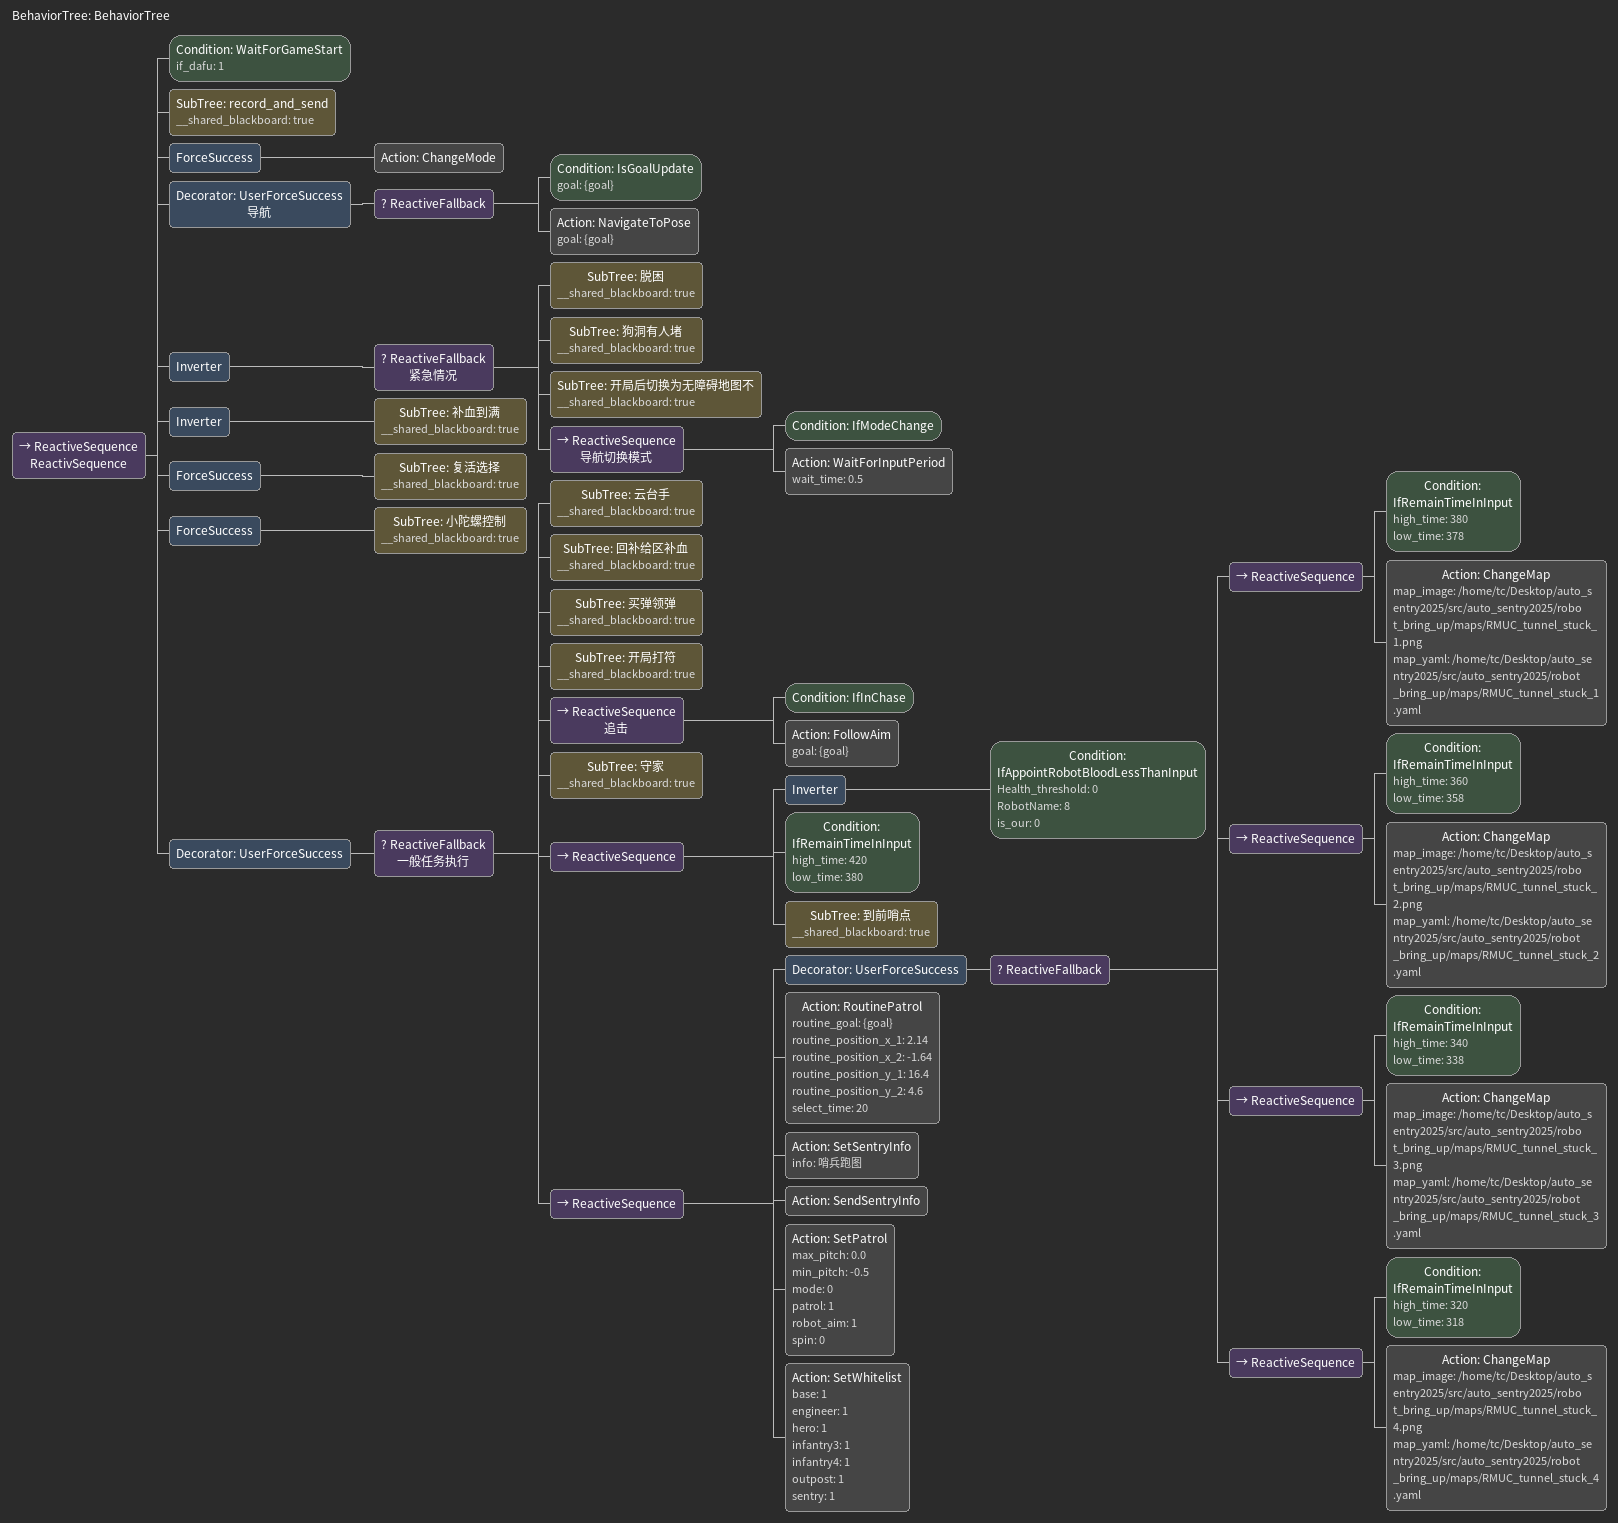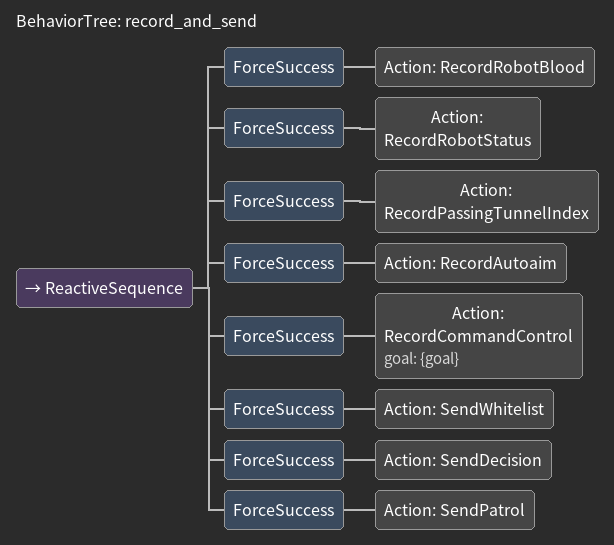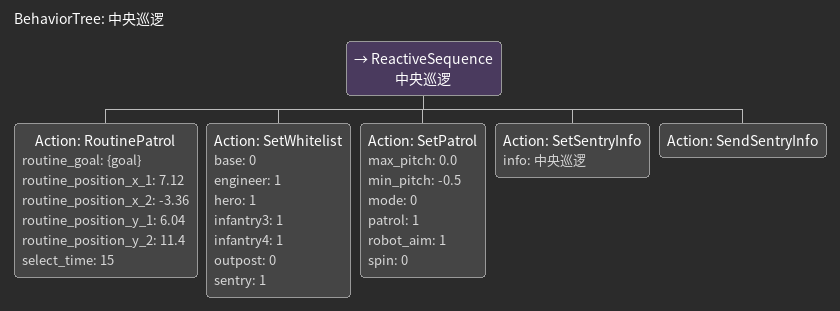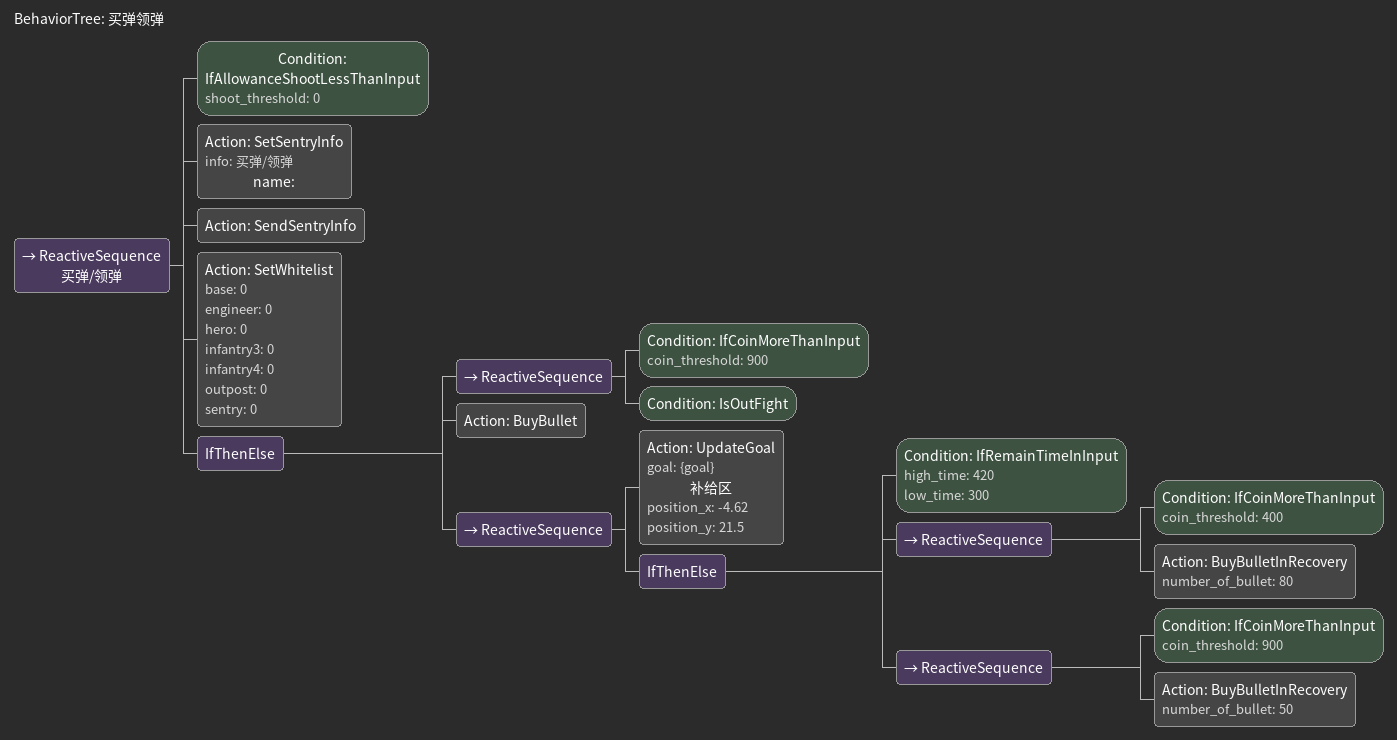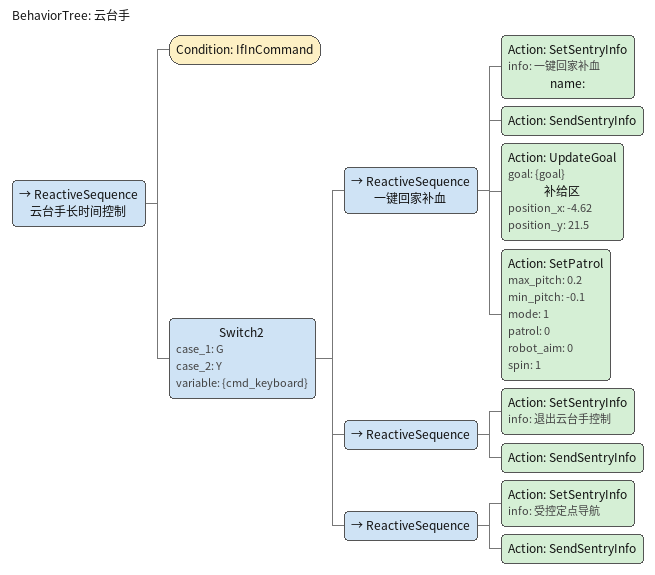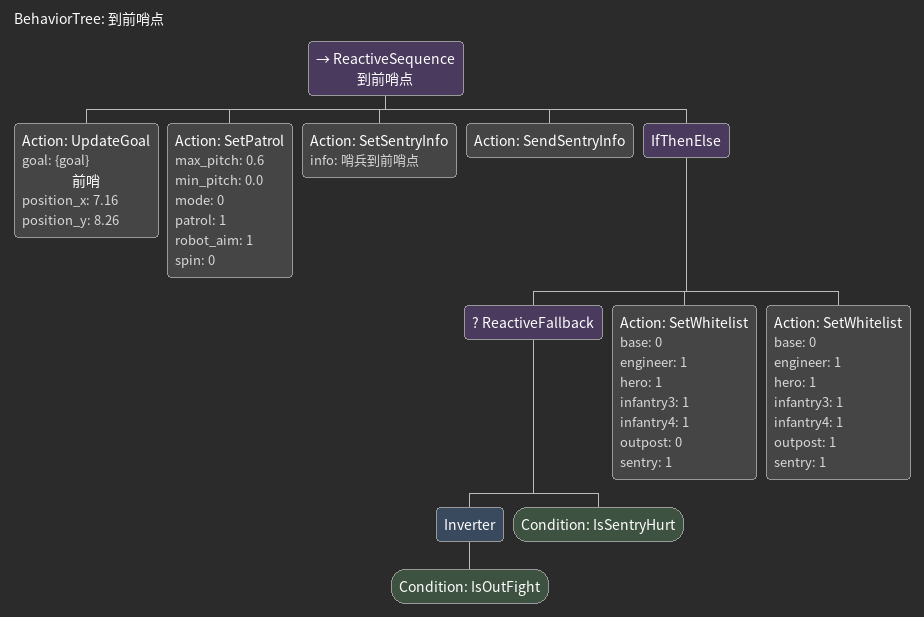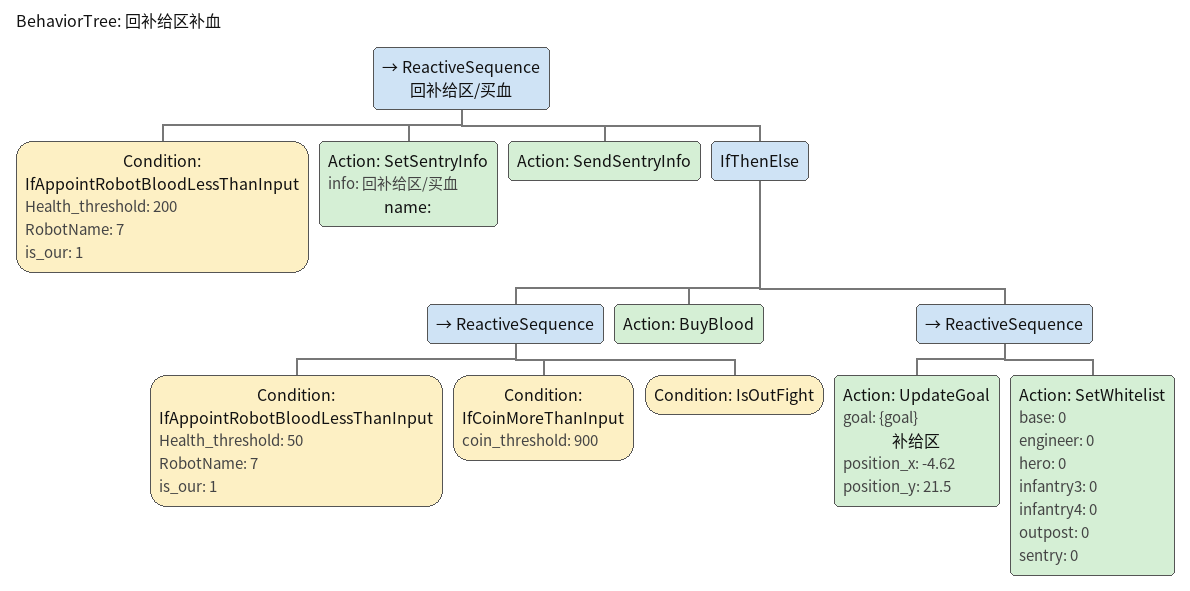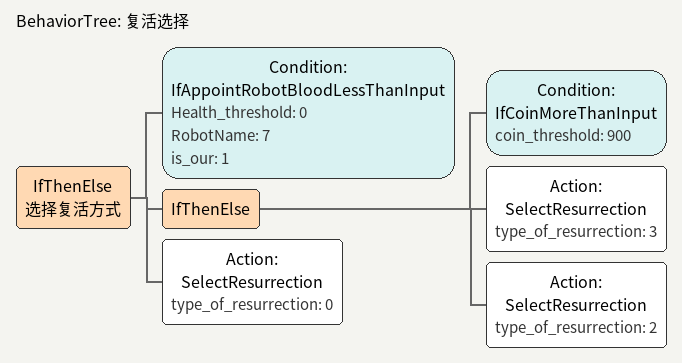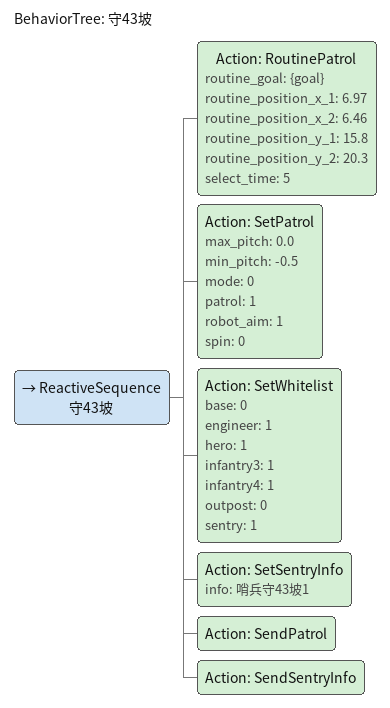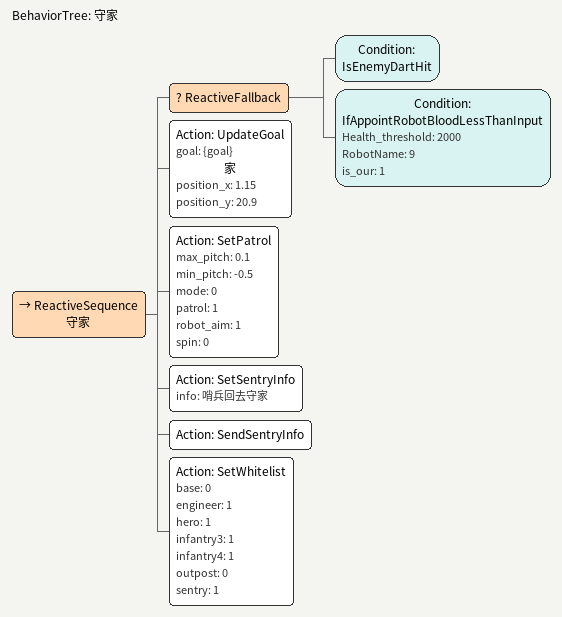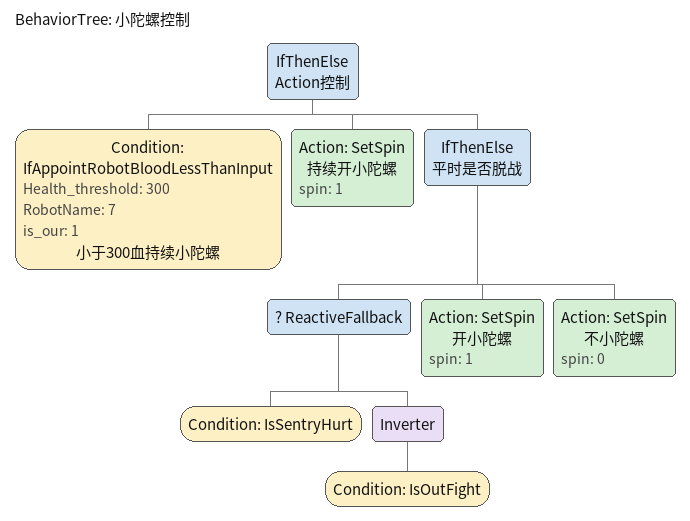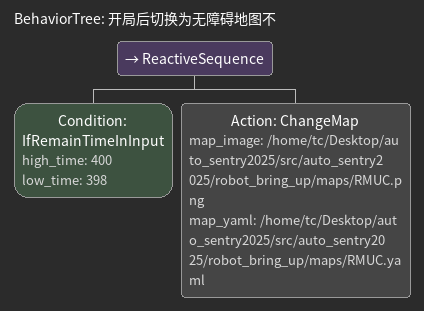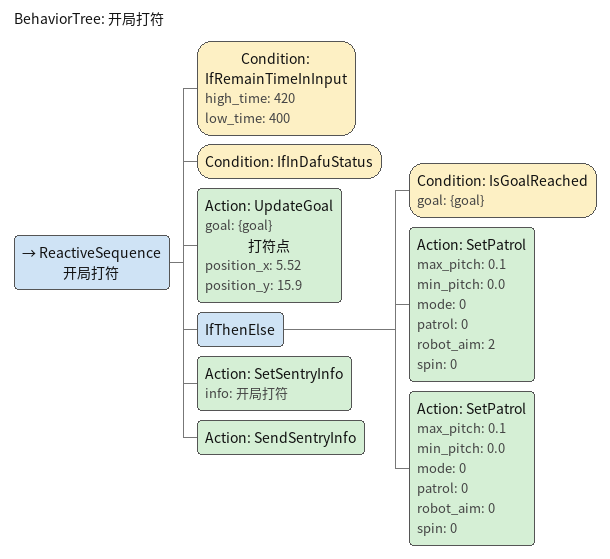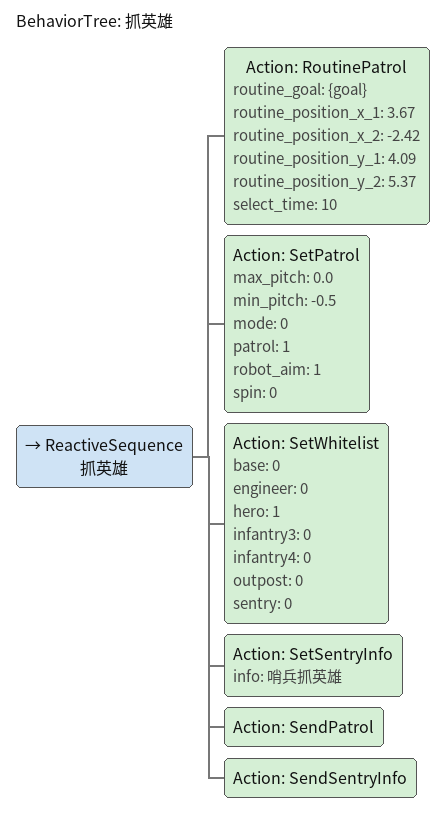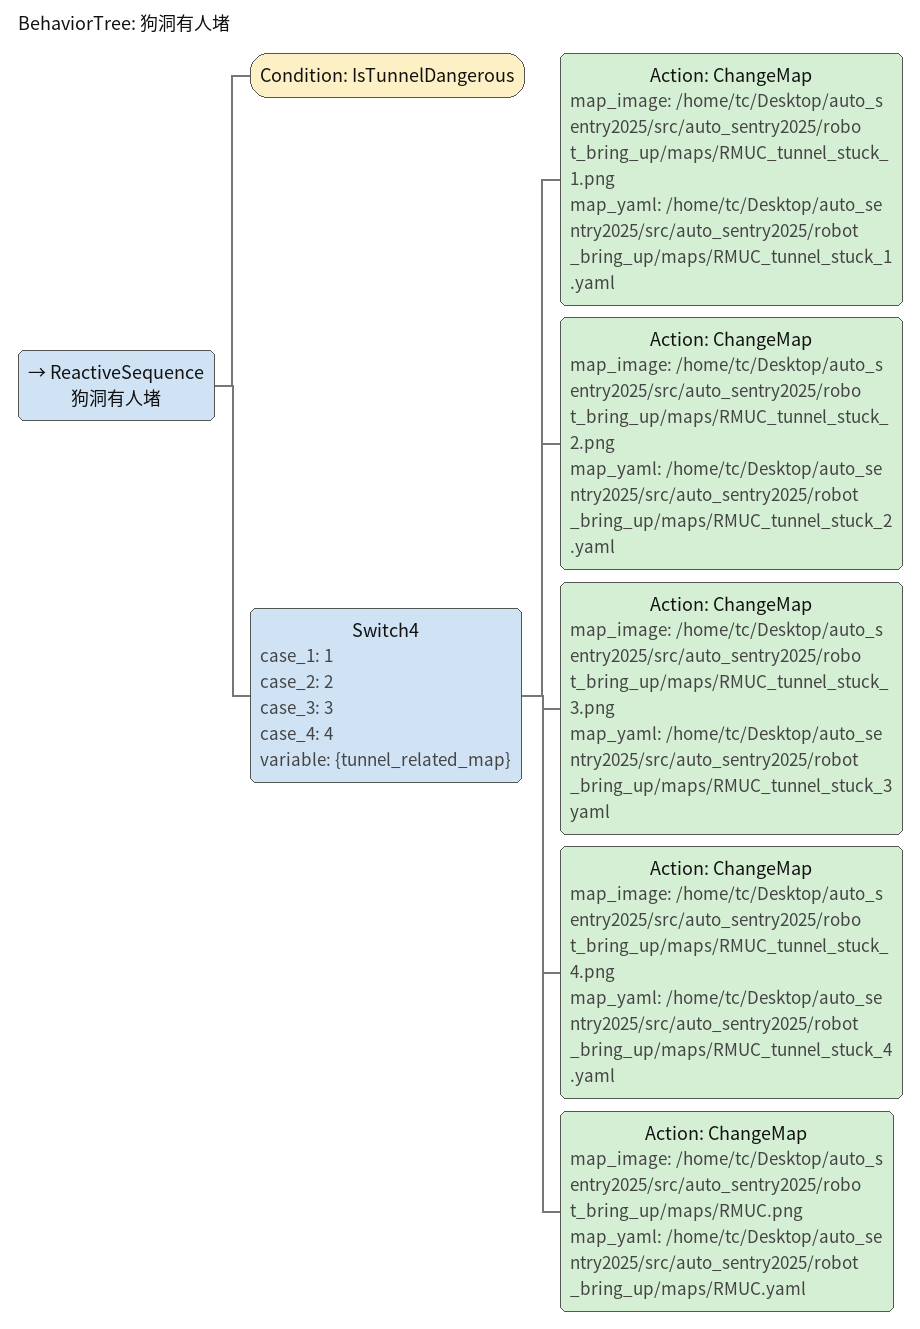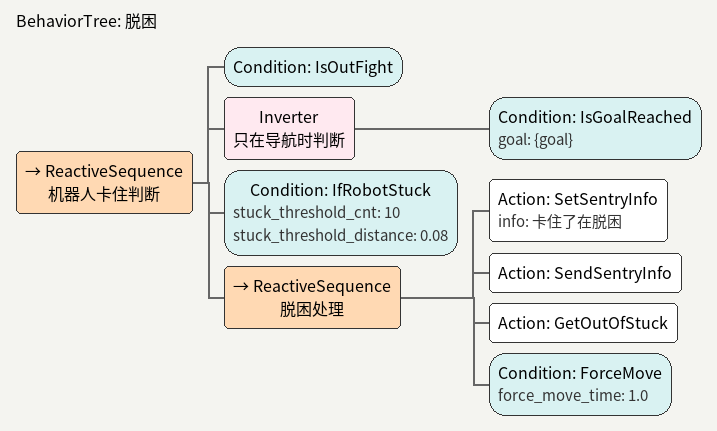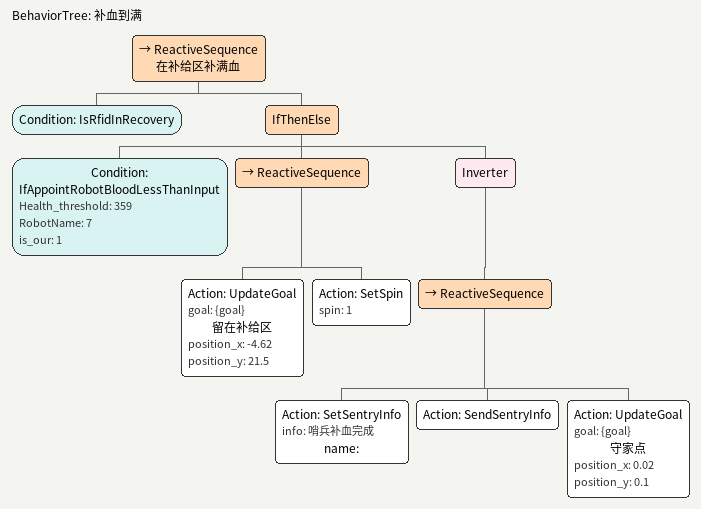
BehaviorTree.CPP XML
<?xml version="1.0"?>
<root main_tree_to_execute="BehaviorTree">
    <BehaviorTree ID="BehaviorTree">
        <ReactiveSequence name="ReactivSequence">
            <Condition ID="WaitForGameStart" if_dafu="1"/>
            <SubTree ID="record_and_send" __shared_blackboard="true"/>
            <ForceSuccess>
                <Action ID="ChangeMode"/>
            </ForceSuccess>
            <Decorator ID="UserForceSuccess" name="导航">
                <ReactiveFallback>
                    <Condition ID="IsGoalUpdate" goal="{goal}"/>
                    <Action ID="NavigateToPose" goal="{goal}"/>
                </ReactiveFallback>
            </Decorator>
            <Inverter>
                <ReactiveFallback name="紧急情况">
                    <SubTree ID="脱困" __shared_blackboard="true"/>
                    <SubTree ID="狗洞有人堵" __shared_blackboard="true"/>
                    <SubTree ID="开局后切换为无障碍地图不" __shared_blackboard="true"/>
                    <ReactiveSequence name="导航切换模式">
                        <Condition ID="IfModeChange"/>
                        <Action ID="WaitForInputPeriod" wait_time="0.5"/>
                    </ReactiveSequence>
                </ReactiveFallback>
            </Inverter>
            <Inverter>
                <SubTree ID="补血到满" __shared_blackboard="true"/>
            </Inverter>
            <ForceSuccess>
                <SubTree ID="复活选择" __shared_blackboard="true"/>
            </ForceSuccess>
            <ForceSuccess>
                <SubTree ID="小陀螺控制" __shared_blackboard="true"/>
            </ForceSuccess>
            <Decorator ID="UserForceSuccess">
                <ReactiveFallback name="一般任务执行">
                    <SubTree ID="云台手" __shared_blackboard="true"/>
                    <SubTree ID="回补给区补血" __shared_blackboard="true"/>
                    <SubTree ID="买弹领弹" __shared_blackboard="true"/>
                    <SubTree ID="开局打符" __shared_blackboard="true"/>
                    <ReactiveSequence name="追击">
                        <Condition ID="IfInChase"/>
                        <Action ID="FollowAim" goal="{goal}"/>
                    </ReactiveSequence>
                    <SubTree ID="守家" __shared_blackboard="true"/>
                    <ReactiveSequence>
                        <Inverter>
                            <Condition Health_threshold="0" ID="IfAppointRobotBloodLessThanInput" RobotName="8" is_our="0"/>
                        </Inverter>
                        <Condition ID="IfRemainTimeInInput" high_time="420" low_time="380"/>
                        <SubTree ID="到前哨点" __shared_blackboard="true"/>
                    </ReactiveSequence>
                    <ReactiveSequence>
                        <Decorator ID="UserForceSuccess">
                            <ReactiveFallback>
                                <ReactiveSequence>
                                    <Condition ID="IfRemainTimeInInput" high_time="380" low_time="378"/>
                                    <Action ID="ChangeMap" map_image="/home/tc/Desktop/auto_sentry2025/src/auto_sentry2025/robot_bring_up/maps/RMUC_tunnel_stuck_1.png" map_yaml="/home/tc/Desktop/auto_sentry2025/src/auto_sentry2025/robot_bring_up/maps/RMUC_tunnel_stuck_1.yaml"/>
                                </ReactiveSequence>
                                <ReactiveSequence>
                                    <Condition ID="IfRemainTimeInInput" high_time="360" low_time="358"/>
                                    <Action ID="ChangeMap" map_image="/home/tc/Desktop/auto_sentry2025/src/auto_sentry2025/robot_bring_up/maps/RMUC_tunnel_stuck_2.png" map_yaml="/home/tc/Desktop/auto_sentry2025/src/auto_sentry2025/robot_bring_up/maps/RMUC_tunnel_stuck_2.yaml"/>
                                </ReactiveSequence>
                                <ReactiveSequence>
                                    <Condition ID="IfRemainTimeInInput" high_time="340" low_time="338"/>
                                    <Action ID="ChangeMap" map_image="/home/tc/Desktop/auto_sentry2025/src/auto_sentry2025/robot_bring_up/maps/RMUC_tunnel_stuck_3.png" map_yaml="/home/tc/Desktop/auto_sentry2025/src/auto_sentry2025/robot_bring_up/maps/RMUC_tunnel_stuck_3.yaml"/>
                                </ReactiveSequence>
                                <ReactiveSequence>
                                    <Condition ID="IfRemainTimeInInput" high_time="320" low_time="318"/>
                                    <Action ID="ChangeMap" map_image="/home/tc/Desktop/auto_sentry2025/src/auto_sentry2025/robot_bring_up/maps/RMUC_tunnel_stuck_4.png" map_yaml="/home/tc/Desktop/auto_sentry2025/src/auto_sentry2025/robot_bring_up/maps/RMUC_tunnel_stuck_4.yaml"/>
                                </ReactiveSequence>
                            </ReactiveFallback>
                        </Decorator>
                        <Action ID="RoutinePatrol" routine_goal="{goal}" routine_position_x_1="2.14" routine_position_x_2="-1.64" routine_position_y_1="16.4" routine_position_y_2="4.6" select_time="20"/>
                        <Action ID="SetSentryInfo" info="哨兵跑图"/>
                        <Action ID="SendSentryInfo"/>
                        <Action ID="SetPatrol" max_pitch="0.0" min_pitch="-0.5" mode="0" patrol="1" robot_aim="1" spin="0"/>
                        <Action ID="SetWhitelist" base="1" engineer="1" hero="1" infantry3="1" infantry4="1" outpost="1" sentry="1"/>
                    </ReactiveSequence>
                </ReactiveFallback>
            </Decorator>
        </ReactiveSequence>
    </BehaviorTree>
    <BehaviorTree ID="record_and_send">
        <ReactiveSequence>
            <ForceSuccess>
                <Action ID="RecordRobotBlood"/>
            </ForceSuccess>
            <ForceSuccess>
                <Action ID="RecordRobotStatus"/>
            </ForceSuccess>
            <ForceSuccess>
                <Action ID="RecordPassingTunnelIndex"/>
            </ForceSuccess>
            <ForceSuccess>
                <Action ID="RecordAutoaim"/>
            </ForceSuccess>
            <ForceSuccess>
                <Action ID="RecordCommandControl" goal="{goal}"/>
            </ForceSuccess>
            <ForceSuccess>
                <Action ID="SendWhitelist"/>
            </ForceSuccess>
            <ForceSuccess>
                <Action ID="SendDecision"/>
            </ForceSuccess>
            <ForceSuccess>
                <Action ID="SendPatrol"/>
            </ForceSuccess>
        </ReactiveSequence>
    </BehaviorTree>
    <BehaviorTree ID="中央巡逻">
        <ReactiveSequence name="中央巡逻">
            <Action ID="RoutinePatrol" routine_goal="{goal}" routine_position_x_1="7.12" routine_position_x_2="-3.36" routine_position_y_1="6.04" routine_position_y_2="11.4" select_time="15"/>
            <Action ID="SetWhitelist" base="0" engineer="1" hero="1" infantry3="1" infantry4="1" outpost="0" sentry="1"/>
            <Action ID="SetPatrol" max_pitch="0.0" min_pitch="-0.5" mode="0" patrol="1" robot_aim="1" spin="0"/>
            <Action ID="SetSentryInfo" info="中央巡逻"/>
            <Action ID="SendSentryInfo"/>
        </ReactiveSequence>
    </BehaviorTree>
    <BehaviorTree ID="买弹领弹">
        <ReactiveSequence name="买弹/领弹">
            <Condition ID="IfAllowanceShootLessThanInput" shoot_threshold="0"/>
            <Action ID="SetSentryInfo" info="买弹/领弹" name=""/>
            <Action ID="SendSentryInfo"/>
            <Action ID="SetWhitelist" base="0" engineer="0" hero="0" infantry3="0" infantry4="0" outpost="0" sentry="0"/>
            <IfThenElse>
                <ReactiveSequence>
                    <Condition ID="IfCoinMoreThanInput" coin_threshold="900"/>
                    <Condition ID="IsOutFight"/>
                </ReactiveSequence>
                <Action ID="BuyBullet"/>
                <ReactiveSequence>
                    <Action ID="UpdateGoal" goal="{goal}" name="补给区" position_x="-4.62" position_y="21.5"/>
                    <IfThenElse>
                        <Condition ID="IfRemainTimeInInput" high_time="420" low_time="300"/>
                        <ReactiveSequence>
                            <Condition ID="IfCoinMoreThanInput" coin_threshold="400"/>
                            <Action ID="BuyBulletInRecovery" number_of_bullet="80"/>
                        </ReactiveSequence>
                        <ReactiveSequence>
                            <Condition ID="IfCoinMoreThanInput" coin_threshold="900"/>
                            <Action ID="BuyBulletInRecovery" number_of_bullet="50"/>
                        </ReactiveSequence>
                    </IfThenElse>
                </ReactiveSequence>
            </IfThenElse>
        </ReactiveSequence>
    </BehaviorTree>
    <BehaviorTree ID="云台手">
        <ReactiveSequence name="云台手长时间控制">
            <Condition ID="IfInCommand"/>
            <Switch2 case_1="G" case_2="Y" variable="{cmd_keyboard}">
                <ReactiveSequence name="一键回家补血">
                    <Action ID="SetSentryInfo" info="一键回家补血" name=""/>
                    <Action ID="SendSentryInfo"/>
                    <Action ID="UpdateGoal" goal="{goal}" name="补给区" position_x="-4.62" position_y="21.5"/>
                    <Action ID="SetPatrol" max_pitch="0.2" min_pitch="-0.1" mode="1" patrol="0" robot_aim="0" spin="1"/>
                </ReactiveSequence>
                <ReactiveSequence>
                    <Action ID="SetSentryInfo" info="退出云台手控制"/>
                    <Action ID="SendSentryInfo"/>
                </ReactiveSequence>
                <ReactiveSequence>
                    <Action ID="SetSentryInfo" info="受控定点导航"/>
                    <Action ID="SendSentryInfo"/>
                </ReactiveSequence>
            </Switch2>
        </ReactiveSequence>
    </BehaviorTree>
    <BehaviorTree ID="到前哨点">
        <ReactiveSequence name="到前哨点">
            <Action ID="UpdateGoal" goal="{goal}" name="前哨" position_x="7.16" position_y="8.26"/>
            <Action ID="SetPatrol" max_pitch="0.6" min_pitch="0.0" mode="0" patrol="1" robot_aim="1" spin="0"/>
            <Action ID="SetSentryInfo" info="哨兵到前哨点"/>
            <Action ID="SendSentryInfo"/>
            <IfThenElse>
                <ReactiveFallback>
                    <Inverter>
                        <Condition ID="IsOutFight"/>
                    </Inverter>
                    <Condition ID="IsSentryHurt"/>
                </ReactiveFallback>
                <Action ID="SetWhitelist" base="0" engineer="1" hero="1" infantry3="1" infantry4="1" outpost="0" sentry="1"/>
                <Action ID="SetWhitelist" base="0" engineer="1" hero="1" infantry3="1" infantry4="1" outpost="1" sentry="1"/>
            </IfThenElse>
        </ReactiveSequence>
    </BehaviorTree>
    <BehaviorTree ID="回补给区补血">
        <ReactiveSequence name="回补给区/买血">
            <Condition Health_threshold="200" ID="IfAppointRobotBloodLessThanInput" RobotName="7" is_our="1"/>
            <Action ID="SetSentryInfo" info="回补给区/买血" name=""/>
            <Action ID="SendSentryInfo"/>
            <IfThenElse>
                <ReactiveSequence>
                    <Condition Health_threshold="50" ID="IfAppointRobotBloodLessThanInput" RobotName="7" is_our="1"/>
                    <Condition ID="IfCoinMoreThanInput" coin_threshold="900"/>
                    <Condition ID="IsOutFight"/>
                </ReactiveSequence>
                <Action ID="BuyBlood"/>
                <ReactiveSequence>
                    <Action ID="UpdateGoal" goal="{goal}" name="补给区" position_x="-4.62" position_y="21.5"/>
                    <Action ID="SetWhitelist" base="0" engineer="0" hero="0" infantry3="0" infantry4="0" outpost="0" sentry="0"/>
                </ReactiveSequence>
            </IfThenElse>
        </ReactiveSequence>
    </BehaviorTree>
    <BehaviorTree ID="复活选择">
        <IfThenElse name="选择复活方式">
            <Condition Health_threshold="0" ID="IfAppointRobotBloodLessThanInput" RobotName="7" is_our="1"/>
            <IfThenElse>
                <Condition ID="IfCoinMoreThanInput" coin_threshold="900"/>
                <Action ID="SelectResurrection" type_of_resurrection="3"/>
                <Action ID="SelectResurrection" type_of_resurrection="2"/>
            </IfThenElse>
            <Action ID="SelectResurrection" type_of_resurrection="0"/>
        </IfThenElse>
    </BehaviorTree>
    <BehaviorTree ID="守43坡">
        <ReactiveSequence name="守43坡">
            <Action ID="RoutinePatrol" routine_goal="{goal}" routine_position_x_1="6.97" routine_position_x_2="6.46" routine_position_y_1="15.8" routine_position_y_2="20.3" select_time="5"/>
            <Action ID="SetPatrol" max_pitch="0.0" min_pitch="-0.5" mode="0" patrol="1" robot_aim="1" spin="0"/>
            <Action ID="SetWhitelist" base="0" engineer="1" hero="1" infantry3="1" infantry4="1" outpost="0" sentry="1"/>
            <Action ID="SetSentryInfo" info="哨兵守43坡1"/>
            <Action ID="SendPatrol"/>
            <Action ID="SendSentryInfo"/>
        </ReactiveSequence>
    </BehaviorTree>
    <BehaviorTree ID="守家">
        <ReactiveSequence name="守家">
            <ReactiveFallback>
                <Condition ID="IsEnemyDartHit"/>
                <Condition Health_threshold="2000" ID="IfAppointRobotBloodLessThanInput" RobotName="9" is_our="1"/>
            </ReactiveFallback>
            <Action ID="UpdateGoal" goal="{goal}" name="家" position_x="1.15" position_y="20.9"/>
            <Action ID="SetPatrol" max_pitch="0.1" min_pitch="-0.5" mode="0" patrol="1" robot_aim="1" spin="0"/>
            <Action ID="SetSentryInfo" info="哨兵回去守家"/>
            <Action ID="SendSentryInfo"/>
            <Action ID="SetWhitelist" base="0" engineer="1" hero="1" infantry3="1" infantry4="1" outpost="0" sentry="1"/>
        </ReactiveSequence>
    </BehaviorTree>
    <BehaviorTree ID="小陀螺控制">
        <IfThenElse name="Action控制">
            <Condition Health_threshold="300" ID="IfAppointRobotBloodLessThanInput" RobotName="7" is_our="1" name="小于300血持续小陀螺"/>
            <Action ID="SetSpin" name="持续开小陀螺" spin="1"/>
            <IfThenElse name="平时是否脱战">
                <ReactiveFallback>
                    <Condition ID="IsSentryHurt"/>
                    <Inverter>
                        <Condition ID="IsOutFight"/>
                    </Inverter>
                </ReactiveFallback>
                <Action ID="SetSpin" name="开小陀螺" spin="1"/>
                <Action ID="SetSpin" name="不小陀螺" spin="0"/>
            </IfThenElse>
        </IfThenElse>
    </BehaviorTree>
    <BehaviorTree ID="开局后切换为无障碍地图不">
        <ReactiveSequence>
            <Condition ID="IfRemainTimeInInput" high_time="400" low_time="398"/>
            <Action ID="ChangeMap" map_image="/home/tc/Desktop/auto_sentry2025/src/auto_sentry2025/robot_bring_up/maps/RMUC.png" map_yaml="/home/tc/Desktop/auto_sentry2025/src/auto_sentry2025/robot_bring_up/maps/RMUC.yaml"/>
        </ReactiveSequence>
    </BehaviorTree>
    <BehaviorTree ID="开局打符">
        <ReactiveSequence name="开局打符">
            <Condition ID="IfRemainTimeInInput" high_time="420" low_time="400"/>
            <Condition ID="IfInDafuStatus"/>
            <Action ID="UpdateGoal" goal="{goal}" name="打符点" position_x="5.52" position_y="15.9"/>
            <IfThenElse>
                <Condition ID="IsGoalReached" goal="{goal}"/>
                <Action ID="SetPatrol" max_pitch="0.1" min_pitch="0.0" mode="0" patrol="0" robot_aim="2" spin="0"/>
                <Action ID="SetPatrol" max_pitch="0.1" min_pitch="0.0" mode="0" patrol="0" robot_aim="0" spin="0"/>
            </IfThenElse>
            <Action ID="SetSentryInfo" info="开局打符"/>
            <Action ID="SendSentryInfo"/>
        </ReactiveSequence>
    </BehaviorTree>
    <BehaviorTree ID="抓英雄">
        <ReactiveSequence name="抓英雄">
            <Action ID="RoutinePatrol" routine_goal="{goal}" routine_position_x_1="3.67" routine_position_x_2="-2.42" routine_position_y_1="4.09" routine_position_y_2="5.37" select_time="10"/>
            <Action ID="SetPatrol" max_pitch="0.0" min_pitch="-0.5" mode="0" patrol="1" robot_aim="1" spin="0"/>
            <Action ID="SetWhitelist" base="0" engineer="0" hero="1" infantry3="0" infantry4="0" outpost="0" sentry="0"/>
            <Action ID="SetSentryInfo" info="哨兵抓英雄"/>
            <Action ID="SendPatrol"/>
            <Action ID="SendSentryInfo"/>
        </ReactiveSequence>
    </BehaviorTree>
    <BehaviorTree ID="狗洞有人堵">
        <ReactiveSequence name="狗洞有人堵">
            <Condition ID="IsTunnelDangerous"/>
            <Switch4 case_1="1" case_2="2" case_3="3" case_4="4" variable="{tunnel_related_map}">
                <Action ID="ChangeMap" map_image="/home/tc/Desktop/auto_sentry2025/src/auto_sentry2025/robot_bring_up/maps/RMUC_tunnel_stuck_1.png" map_yaml="/home/tc/Desktop/auto_sentry2025/src/auto_sentry2025/robot_bring_up/maps/RMUC_tunnel_stuck_1.yaml"/>
                <Action ID="ChangeMap" map_image="/home/tc/Desktop/auto_sentry2025/src/auto_sentry2025/robot_bring_up/maps/RMUC_tunnel_stuck_2.png" map_yaml="/home/tc/Desktop/auto_sentry2025/src/auto_sentry2025/robot_bring_up/maps/RMUC_tunnel_stuck_2.yaml"/>
                <Action ID="ChangeMap" map_image="/home/tc/Desktop/auto_sentry2025/src/auto_sentry2025/robot_bring_up/maps/RMUC_tunnel_stuck_3.png" map_yaml="/home/tc/Desktop/auto_sentry2025/src/auto_sentry2025/robot_bring_up/maps/RMUC_tunnel_stuck_3yaml"/>
                <Action ID="ChangeMap" map_image="/home/tc/Desktop/auto_sentry2025/src/auto_sentry2025/robot_bring_up/maps/RMUC_tunnel_stuck_4.png" map_yaml="/home/tc/Desktop/auto_sentry2025/src/auto_sentry2025/robot_bring_up/maps/RMUC_tunnel_stuck_4.yaml"/>
                <Action ID="ChangeMap" map_image="/home/tc/Desktop/auto_sentry2025/src/auto_sentry2025/robot_bring_up/maps/RMUC.png" map_yaml="/home/tc/Desktop/auto_sentry2025/src/auto_sentry2025/robot_bring_up/maps/RMUC.yaml"/>
            </Switch4>
        </ReactiveSequence>
    </BehaviorTree>
    <BehaviorTree ID="脱困">
        <ReactiveSequence name="机器人卡住判断">
            <Condition ID="IsOutFight"/>
            <Inverter name="只在导航时判断">
                <Condition ID="IsGoalReached" goal="{goal}"/>
            </Inverter>
            <Condition ID="IfRobotStuck" stuck_threshold_cnt="10" stuck_threshold_distance="0.08"/>
            <ReactiveSequence name="脱困处理">
                <Action ID="SetSentryInfo" info="卡住了在脱困"/>
                <Action ID="SendSentryInfo"/>
                <Action ID="GetOutOfStuck"/>
                <Condition ID="ForceMove" force_move_time="1.0"/>
            </ReactiveSequence>
        </ReactiveSequence>
    </BehaviorTree>
    <BehaviorTree ID="补血到满">
        <ReactiveSequence name="在补给区补满血">
            <Condition ID="IsRfidInRecovery"/>
            <IfThenElse>
                <Condition Health_threshold="359" ID="IfAppointRobotBloodLessThanInput" RobotName="7" is_our="1"/>
                <ReactiveSequence>
                    <Action ID="UpdateGoal" goal="{goal}" name="留在补给区" position_x="-4.62" position_y="21.5"/>
                    <Action ID="SetSpin" spin="1"/>
                </ReactiveSequence>
                <Inverter>
                    <ReactiveSequence>
                        <Action ID="SetSentryInfo" info="哨兵补血完成" name=""/>
                        <Action ID="SendSentryInfo"/>
                        <Action ID="UpdateGoal" goal="{goal}" name="守家点" position_x="0.02" position_y="0.1"/>
                    </ReactiveSequence>
                </Inverter>
            </IfThenElse>
        </ReactiveSequence>
    </BehaviorTree>
</root>
